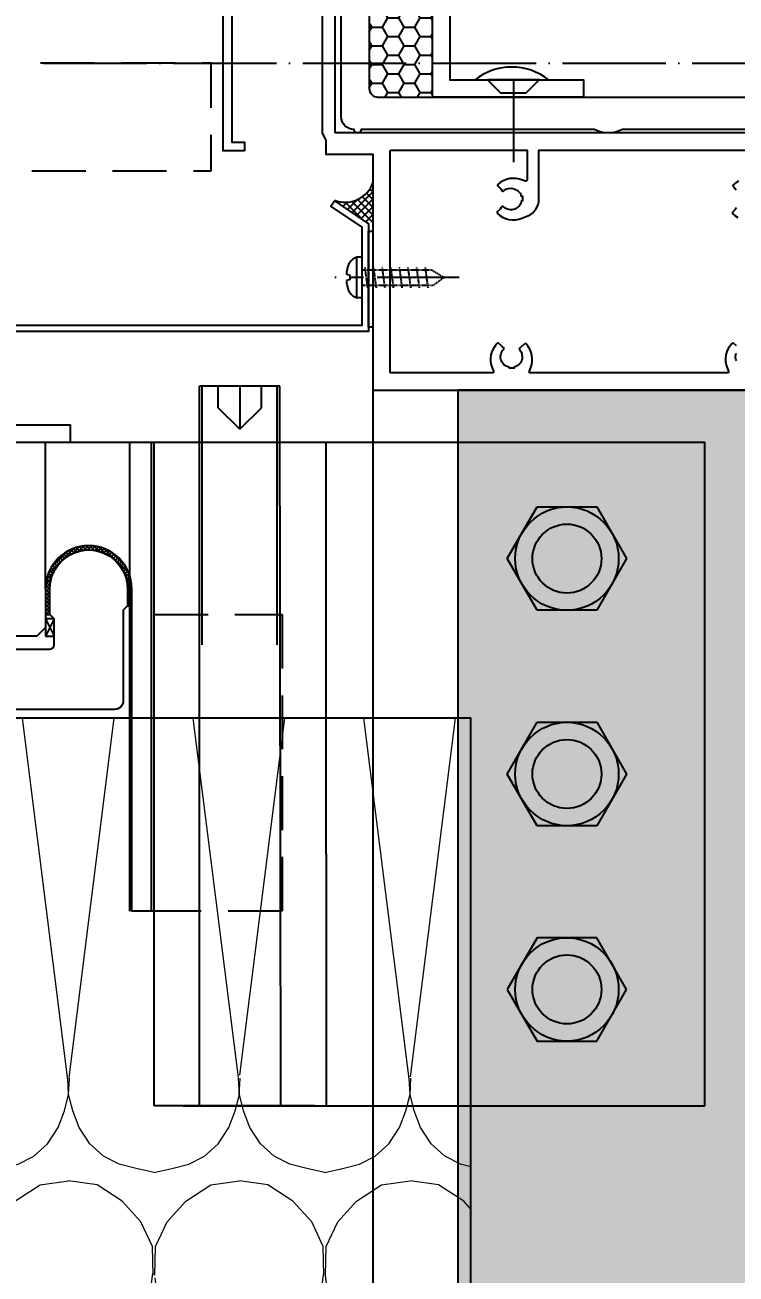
# Model space of a CAD drawing. Header units: millimetres. Extents: x -2069 to 10556, y -1036 to 8460.
# Drawn here: x 2783.1 to 2948.1, y 577.9 to 867.8 of the extents above; entities that cross this region are included whole.
import ezdxf

# ---------------------------------------------------------------- set-up
doc = ezdxf.new("R2010")
doc.units = ezdxf.units.MM
for name, pattern in [('ACAD_ISO04W100', [30, 24, -3, 0, -3]), ('CENTER2', [28.575000000000003, 19.05, -3.175, 3.175, -3.175]), ('HIDDEN', [0.375, 0.25, -0.125]), ('HIDDEN2', [0.1875, 0.125, -0.0625])]:
    doc.linetypes.add(name, pattern=pattern)
for name, color, linetype in [('Alum', 4, 'Continuous'), ('CASTFIX', 1, 'Continuous'), ('F-Alum', 4, 'Continuous'), ('F-Bolt', 32, 'Continuous'), ('F-center', 6, 'ACAD_ISO04W100'), ('F-gasket', 8, 'Continuous'), ('F-Insul', 8, 'Continuous'), ('F-steel', 3, 'Continuous'), ('F-text', 7, 'Continuous'), ('F_MISC', 8, 'Continuous'), ('HIDDEN', 1, 'HIDDEN'), ('INSUL', 173, 'Continuous'), ('POCHET', 8, 'Continuous'), ('TEXT', 7, 'Continuous')]:
    doc.layers.add(name, color=color, linetype=linetype)
doc.layers.add('Sealant', color=1, linetype='Continuous', lineweight=25)
doc.styles.add('Arial', font='arial.ttf')
doc.dimstyles.new('Arup4', dxfattribs={"dimscale": 5, "dimtxt": 1.2, "dimasz": 1, "dimexe": 1.5, "dimexo": 1.5, "dimgap": 1, "dimtad": 1, "dimdec": 0, "dimdsep": 46, "dimtxsty": 'Arial', "dimblk": 'OBLIQUE', "dimcen": 0, "dimclrd": 1, "dimclre": 1, "dimclrt": 7, "dimadec": 0, "dimazin": 0, "dimtfac": 1, "dimtdec": 0, "dimtix": 1, "dimtofl": 0, "dimtmove": 2, "dimatfit": 3, "dimfxl": 5, "dimtolj": 1, "dimtzin": 0, "dimlwd": -1, "dimlwe": -1, "dimarcsym": 0})

# ---------------------------------------------------------------- blocks, each defined once
blk = doc.blocks.new('*U15')
at = {"layer": 'INSUL', "lineweight": 0}
h = blk.add_hatch(dxfattribs=at)
h.set_pattern_fill('岩棉', color=256, scale=99.99999999999997, style=0, pattern_type=2)
h.set_pattern_definition([(171.78891, (53.30000799999998, 199.0476189999999), (-673.201724156126, 100.0000024861342), [3.334188999999999, -696.8453999999997]), (146.908661, (56.22287299999997, 197.1428569999999), (-158.4004043832079, 100.0000013838884), [3.488732999999999, -729.1451199999997]), (132.32733, (58.39144999999997, 194.7619049999999), (-178.2004572863524, 199.9999991336095), [3.220505999999998, -673.0857999999996]), (114.796992, (59.71145299999998, 191.9047619999999), (-39.60010136608865, 99.9999994110662), [3.147327999999999, -327.3221199999999]), (91.6202240999999, (59.80573899999997, 188.5714289999999), (-19.80005000361191, 599.9999997105074), [3.334666999999999, -696.9452999999996]), (82.82482490000001, (50.09428599999998, 111.4285709999999), (138.6003494418545, 1099.999997034129), [77.75173799999993, -16250.11299999999]), (97.17517500000001, (69.70576499999997, 111.4285709999999), (-138.600352482837, 1099.999996651516), [77.751738, -16250.113]), (88.37977579999999, (59.99431099999997, 188.5714289999999), (19.80004305400806, 599.9999999021456), [3.334666999999998, -696.9452999999995]), (65.203007, (60.08859699999997, 191.9047619999999), (39.60010129581892, 99.9999995587229), [3.147327999999997, -327.3221199999998]), (47.67266909999999, (61.40860099999998, 194.7619049999999), (178.2004567313951, 199.9999997012695), [3.220505999999999, -673.0857999999997]), (33.0913383, (63.57717799999998, 197.1428569999999), (158.4004028750618, 100.0000036376687), [3.488732999999999, -729.1451199999997]), (8.211089519999998, (66.50004199999995, 199.0476189999999), (673.2017245654224, 99.99999981557862), [3.334188999999999, -696.8453999999998]), (87.16616460000002, (49.99999999999999, 109.52381), (19.8000417858467, 300.000000301778), [1.907093999999998, -398.5826499999995]), (103.9013849999999, (50.47142999999998, 107.6190479999999), (-79.2002026466053, 299.999999628344), [1.962233999999999, -410.1069899999998]), (111.603615, (51.22571699999999, 105.7142859999999), (-19.80005052895801, 99.99999996627339), [2.048674999999998, -105.5067399999999]), (122.761347, (52.45143499999998, 103.8095239999999), (-59.40015357165493, 99.99999895630111), [2.265060999999998, -473.3977299999996]), (138.290552, (54.05429599999998, 102.3809519999999), (-118.8003028617563, 100.0000020556397), [2.147087, -448.7410799999999]), (152.003514, (55.84572899999998, 101.4285709999999), (-178.2004575064848, 99.99999862560192), [2.028856999999999, -424.03119]), (166.477202, (57.82573399999997, 100.9523809999999), (-396.0010138359245, 100.0000032088845), [2.036461999999999, -425.6205499999999]), (167.070755, (59.90002499999999, 100.4761899999999), (-415.8010658158153, 99.99999981188661), [2.128248, -444.8038799999998]), (12.92924439999999, (59.90002499999999, 100.4761899999999), (415.8010659680222, 99.99999935621643), [2.128248, -444.8038799999998]), (13.52279750000001, (61.97431599999996, 100.9523809999999), (396.0010147085891, 99.99999975312375), [2.036461999999998, -425.6205499999996]), (27.99648529999999, (63.95432099999999, 101.4285709999999), (198.0005052749503, 100.0000036439554), [2.028856999999999, -424.0311899999999]), (41.70944699999998, (65.74575499999995, 102.3809519999999), (118.8003019456717, 100.0000029682972), [2.147086999999998, -448.7410799999995]), (57.2386522, (67.34861599999996, 103.8095239999999), (198.0005044485323, 300.0000016678517), [2.265060999999998, -473.3977299999996]), (68.396384, (68.57433299999997, 105.7142859999999), (19.80005041478077, 100.0000003570638), [2.048674999999998, -105.5067399999999]), (76.098615, (69.32862099999996, 107.6190479999999), (19.80005075413857, 99.99999951570953), [1.962233999999998, -410.1069899999995]), (92.83383529999995, (69.80005099999995, 109.52381), (-19.80005025124201, 299.9999998913793), [1.907093999999999, -398.5826499999998])])
h.paths.add_polyline_path([(0, 0), (1373.896708839578, 0), (1373.896708839578, 99.99999999999997), (0, 99.99999999999997)])
at = {"layer": 'INSUL'}
blk.add_lwpolyline([(0, 0), (1373.896708839578, 0), (1373.896708839578, 99.99999999999997), (0, 99.99999999999997)], close=True, dxfattribs=at)
blk = doc.blocks.new('ding1')
at = {"layer": 'CASTFIX', "color": 9, "linetype": 'CENTER2'}
blk.add_line((1214.680535677697, -4175.415606518631), (1214.680535677697, -4204.300201433828), dxfattribs=at)
at = {"layer": 'CASTFIX', "color": 8, "linetype": 'HIDDEN2'}
for p, q in [((1212.880535677697, -4181.857616678883), (1214.680535677697, -4178.922834070187)), ((1214.680535677697, -4178.922834070187), (1216.480535677697, -4181.33858421964)), ((1217.080535677697, -4182.623013990795), (1212.280535677697, -4183.266124916723)), ((1212.880535677697, -4197.922834070187), (1212.880535677697, -4181.857616678883)), ((1216.480535677697, -4197.922834070187), (1216.480535677697, -4181.33858421964)), ((1217.080535677697, -4184.623013990795), (1212.280535677697, -4185.266124916723)), ((1217.080535677697, -4186.623013990795), (1212.280535677697, -4187.266124916723)), ((1217.080535677697, -4188.623013990795), (1212.280535677697, -4189.266124916723)), ((1217.080535677697, -4190.623013990795), (1212.280535677697, -4191.266124916723)), ((1217.080535677697, -4192.623013990795), (1212.280535677697, -4193.266124916723)), ((1217.080535677697, -4194.623013990795), (1212.280535677697, -4195.266124916723)), ((1217.080535677697, -4196.623013990795), (1212.280535677697, -4197.266124916723))]:
    blk.add_line(p, q, dxfattribs=at)
at = {"layer": 'CASTFIX'}
for p, q in [((1209.930535677697, -4197.922834070187), (1209.930535677697, -4199.172834070187)), ((1219.430535677697, -4197.922834070187), (1209.930535677697, -4197.922834070187)), ((1219.430535677697, -4197.922834070187), (1219.430535677697, -4199.172834070187)), ((1219.430535677697, -4199.172834070187), (1209.930535677697, -4199.172834070187)), ((1214.18056401238, -4200.722834070186), (1213.980558336815, -4201.472834070186)), ((1215.180564012408, -4200.722834070186), (1214.18056401238, -4200.722834070186)), ((1215.180564012408, -4200.722834070186), (1215.380558336844, -4201.472834070186)), ((1213.980558336815, -4201.472834070186), (1213.180535677697, -4201.472834070186)), ((1216.180535677697, -4201.472834070186), (1215.380558336844, -4201.472834070186))]:
    blk.add_line(p, q, dxfattribs=at)
for centre, radius, start, end in [((1213.340443233555, -4197.800682089081), 3.675631999908295, 201.9199292038799, 267.5065728459988), ((1216.020628121838, -4197.800682089082), 3.675631999908523, 272.4934271540012, 338.080070796125)]:
    blk.add_arc(centre, radius, start, end, dxfattribs=at)
blk = doc.blocks.new('*U18')
at = {"layer": 'INSUL', "lineweight": 0}
h = blk.add_hatch(dxfattribs=at)
h.set_pattern_fill('岩棉', color=256, scale=200, style=0, pattern_type=2)
h.set_pattern_definition([(171.78891, (106.600016, 398.0952379999998), (-1346.403448312252, 200.0000049722685), [6.668377999999999, -1393.6908]), (146.908661, (112.445746, 394.2857139999999), (-316.8008087664159, 200.0000027677768), [6.977466, -1458.29024]), (132.32733, (116.7829, 389.5238099999999), (-356.4009145727049, 399.9999982672191), [6.441011999999996, -1346.171599999999]), (114.796992, (119.422906, 383.8095239999998), (-79.20020273217732, 199.9999988221325), [6.294656, -654.6442399999999]), (91.62022409999989, (119.611478, 377.1428579999999), (-39.60010000722383, 1199.999999421015), [6.669333999999999, -1393.890599999999]), (82.82482490000001, (100.188572, 222.857142), (277.200698883709, 2199.999994068259), [155.5034759999999, -32500.22599999999]), (97.17517500000001, (139.41153, 222.857142), (-277.200704965674, 2199.999993303032), [155.503476, -32500.22600000001]), (88.37977579999999, (119.988622, 377.1428579999999), (39.60008610801613, 1199.999999804292), [6.669333999999998, -1393.890599999999]), (65.203007, (120.177194, 383.8095239999998), (79.20020259163786, 199.9999991174459), [6.294655999999996, -654.6442399999996]), (47.67266909999999, (122.817202, 389.5238099999999), (356.4009134627904, 399.9999994025392), [6.441011999999999, -1346.1716]), (33.0913383, (127.154356, 394.2857139999999), (316.8008057501236, 200.0000072753375), [6.977465999999999, -1458.29024]), (8.211089519999998, (133.0000839999999, 398.0952379999998), (1346.403449130845, 199.9999996311573), [6.668378, -1393.6908]), (87.16616460000002, (100, 219.04762), (39.6000835716934, 600.000000603556), [3.814187999999997, -797.1652999999993]), (103.9013849999999, (100.94286, 215.2380959999999), (-158.4004052932106, 599.999999256688), [3.924467999999998, -820.2139799999997]), (111.603615, (102.451434, 211.4285719999999), (-39.60010105791604, 199.9999999325468), [4.097349999999997, -211.0134799999998]), (122.761347, (104.90287, 207.6190479999999), (-118.8003071433099, 199.9999979126023), [4.530121999999998, -946.7954599999995]), (138.290552, (108.108592, 204.7619039999999), (-237.6006057235126, 200.0000041112795), [4.294174, -897.48216]), (152.003514, (111.691458, 202.857142), (-356.4009150129696, 199.9999972512039), [4.057713999999999, -848.0623800000002]), (166.477202, (115.651468, 201.9047619999999), (-792.0020276718492, 200.0000064177691), [4.072923999999999, -851.2411]), (167.070755, (119.80005, 200.9523799999999), (-831.6021316316308, 199.9999996237733), [4.256496, -889.6077599999999]), (12.92924439999999, (119.80005, 200.9523799999999), (831.6021319360445, 199.9999987124329), [4.256496, -889.6077599999999]), (13.52279750000001, (123.9486319999999, 201.9047619999999), (792.0020294171784, 199.9999995062475), [4.072923999999997, -851.2410999999994]), (27.99648529999999, (127.908642, 202.857142), (396.0010105499008, 200.0000072879108), [4.057713999999999, -848.0623800000001]), (41.70944699999998, (131.4915099999999, 204.7619039999999), (237.6006038913436, 200.0000059365944), [4.294173999999997, -897.4821599999992]), (57.2386522, (134.697232, 207.6190479999999), (396.0010088970647, 600.0000033357035), [4.530121999999997, -946.7954599999995]), (68.396384, (137.148666, 211.4285719999999), (39.60010082956155, 200.0000007141276), [4.097349999999998, -211.0134799999999]), (76.098615, (138.6572419999999, 215.2380959999999), (39.60010150827714, 199.9999990314191), [3.924467999999996, -820.2139799999993]), (92.83383529999995, (139.6001019999999, 219.04762), (-39.60010050248402, 599.9999997827587), [3.814187999999999, -797.1652999999998])])
h.paths.add_polyline_path([(0, 0), (112.7065252531479, 0), (112.7065252531479, 200), (0, 200)])
at = {"layer": 'INSUL'}
blk.add_lwpolyline([(0, 0), (112.7065252531479, 0), (112.7065252531479, 200), (0, 200)], close=True, dxfattribs=at)
blk = doc.blocks.new('A$C094F658A')
at = {"layer": 'F-gasket'}
h = blk.add_hatch(dxfattribs=at)
h.set_pattern_fill('HONEY', color=256, scale=20, style=0)
h.set_pattern_definition([(0, (-39612.66579823811, -7734.534338942816), (3.75, 2.165063509461096), [2.5, -5]), (120, (-39612.66579823811, -7734.534338942816), (-3.749999999999999, 2.165063509461097), [2.499999999999954, -4.999999999999908]), (59.99999999999999, (-39612.66579823811, -7734.534338942816), (8.326672684688674e-16, 4.330127018922194), [-5, 2.5])])
edge = h.paths.add_edge_path()
edge.add_line((-246.1718376682547, 2.105512692127377), (-246.1718562976966, 17.11251645133598))
edge.add_line((-246.1718562976966, 17.11251645133598), (-257.1749383480565, 17.11251645133598))
edge.add_line((-257.1749383480565, 17.11251645133598), (-260.8749383898612, 17.11251645133598))
edge.add_line((-260.8749383898612, 17.11251645133598), (-260.8749197604193, 2.105512619920773))
edge.add_line((-260.8749197604193, 2.105512619920773), (-260.8749197604193, -5.887647934810957))
edge.add_arc((-258.8749197604193, -5.887647934810957), 2, 180, 270)
edge.add_line((-258.8749197604193, -7.887647934810957), (-245.6718376682547, -7.887647934781853))
edge.add_arc((-245.6718376682693, -7.387647934796405), 0.4999999999854481, 180.0000000016675, 270.00000000166756, ccw=False)
edge.add_line((-246.1718376682547, -7.387647934810957), (-246.1718376682547, 2.105512692127377))
at = {"layer": 'F-Alum'}
for points in [[(-289.7807992888702, -20.34693403798155), (-294.7807992888702, -20.34693403798155), (-294.7807992888702, 70)], [(-292.7809992888797, 49.5), (-292.7809992888797, -18.34693403798155), (-289.7807992888702, -18.34693403798155), (-289.7807992888702, -20.34693403798155)], [(-175.6936191461573, -69.05557595740538), (-175.8312574324227, -68.7016489355592), (-175.8705826570804, -68.38704713837069), (-175.8705826570804, -68.03312011652451), (-175.8312574324227, -67.67919309467834), (-175.7329443708004, -67.32526607283216)], [(-175.2059614138561, -27.39356037466496), (-175.8351650082332, -27.74748739651113), (-176.4624959728826, -28.24935216821905), (-176.5016240786063, -28.44499269686639), (-176.3463929286809, -28.65196756343357), (-175.7171893342893, -29.35982160712592)], [(-175.6778641096462, -33.60694586925092), (-175.9531406821916, -33.9608728910971), (-176.5823442765686, -34.64906432246789), (-176.6216695012263, -34.76703999639722), (-176.6216695012263, -34.88501567035564), (-176.5430190518673, -34.96366611970006), (-175.9924659068347, -35.43556881544646), (-175.3632623124431, -35.82882106193574)]]:
    blk.add_lwpolyline(points, dxfattribs=at)
for points in [[(-131.4432630315132, -16.18613647368329), (-268.5664161340101, -16.18613647366874, -0.4142135623730949), (-268.7664161340217, -15.9861364736571), (-268.7664161340217, 37.0342118430417, -0.4142135623737194)], [(-271.7798716801044, 39.77371688492713), (-271.7798716801044, -16.13892287817725, 0.1164338214658382), (-271.7587571182958, -16.22836559727148), (-270.9580201675271, -17.82983949880872), (-270.9580201675271, -21.11724554907414), (-260, -21.11724554907414), (-260, -75.90734638672438), (-81.00106320224586, -75.90734638672438)], [(-136.9062073578898, -15.3861452445708), (-202.1071326057572, -15.3861452445708, -0.2424242424232402), (-208.7071326057339, -15.3861452445708), (-262.7749197585217, -15.38764792328584, -0.9999999999999999), (-264.3749197584984, -15.38764792331494, -0.414213562373095), (-267.3749197584984, -12.38764792331494), (-267.3749197584984, 30.11240147124045, 0.414213562373095)], [(-260.8749197584984, 32.11240147124045), (-260.8749197584984, -5.88764792328584, 0.4142135623731104), (-258.8749197584984, -7.88764792328584), (-258.8749197584984, -7.88764792328584), (-143.3062073578549, -7.886145244570798, 0.4142135623730098)], [(-175.6936191461573, -65.63428141291661), (-176.3818105775135, -65.00507781852502), (-176.4997862514574, -64.96575259388192), (-176.6177619254158, -64.96575259388192), (-176.6964123747457, -65.04440304322634), (-177.1683150704921, -65.5949561882735), (-177.5615673169959, -66.22415978266508), (-177.8761691141844, -66.93201382634288), (-178.1121204620868, -67.67919309467834), (-178.190770911373, -68.46569758767146), (-178.190770911373, -69.21287685600691), (-178.0727952374291, -69.99938134898548), (-177.8368438895413, -70.70723539267783), (-177.5132437502907, -71.49312144512078, -0.5338388893789205), (-177.7906471798342, -71.90734638670983), (-223.4409794256499, -71.90734638672438, -0.5174655677546278), (-223.7238765257207, -71.50750035140663), (-223.2471171949728, -70.15668224758701), (-223.0898162963713, -69.40950297925156), (-223.0898162963713, -68.62299848625844), (-223.1291415210144, -67.87581921792298), (-223.3257676442736, -67.12863994958752), (-223.6403694414621, -66.38146068125207), (-223.9942964633083, -65.75225708686048), (-224.4961612350162, -65.12492612222559), (-224.691801763649, -65.08579801648739), (-224.8987766302307, -65.24102916642732), (-225.6066306739231, -65.87023276081891), (-225.9605576957692, -66.14550933336432), (-226.0706683247845, -66.36573059138027), (-226.03920814507, -66.46011113055283), (-225.921232471097, -66.57808680452581), (-225.6262932862592, -66.99100166329299), (-225.4493297753215, -67.52189219609136), (-225.3706793260353, -68.22974623976916), (-225.4100045506784, -68.58367326161533), (-225.4886549999792, -68.89827505880385), (-225.8032567971677, -69.52747865319543), (-225.9998829204123, -69.80275522574084), (-226.5504360655032, -70.27465792153089), (-226.8650378627062, -70.43195882013242), (-227.2189648845379, -70.56468145331019), (-227.2189648845379, -70.8252110666217), (-228.3200711747195, -70.8252110666217), (-228.3200711747195, -70.63350059645018), (-229.0672504430549, -70.35330837083166), (-229.5391531388304, -70.05836918597925), (-229.8930801606912, -69.6454543271393), (-230.0897062839358, -69.33085252995079), (-230.2076819578942, -69.05557595740538), (-230.3453202441597, -68.7016489355592), (-230.3846454688173, -68.38704713837069), (-230.3846454688173, -68.03312011652451), (-230.3453202441597, -67.67919309467834), (-230.2470071825373, -67.32526607283216), (-229.9324053853488, -66.69606247844058), (-229.6492637678748, -66.36573059140937), (-229.6178035881458, -66.3028102319513), (-229.6178035881458, -66.22415978266508), (-229.6571288127889, -66.10618410872121), (-229.8537549360481, -65.90955798546202), (-230.2076819578942, -65.63428141291661), (-230.8958733892505, -65.00507781852502), (-231.0138490631944, -64.96575259388192), (-231.1318247371528, -64.96575259388192), (-231.2104751864827, -65.04440304322634), (-231.682377882229, -65.5949561882735), (-232.0756301287329, -66.22415978266508), (-232.3902319259214, -66.93201382634288), (-232.6261832738237, -67.67919309467834), (-232.7048337231099, -68.46569758767146), (-232.7048337231099, -69.21287685600691), (-232.586858049166, -69.99938134898548), (-232.3509067012783, -70.70723539267783), (-232.0273065620277, -71.49312144512078, -0.5338388893788903), (-232.3047099915711, -71.90734638670983), (-255.8000000000175, -71.90734638672438, -0.4142135623731991), (-256, -71.7073463867273), (-256, -20.38613647366583, -0.4142135623731366), (-255.8000000000029, -20.18613647366874), (-224.2516020324401, -20.18613647366874), (-224.2516020324401, -27.08234230782546, -0.5174655677543073), (-224.6514480677724, -27.3652394078963), (-226.0022661715775, -26.88848007714842), (-226.749445439913, -26.73117917856143), (-227.5359499329061, -26.73117917856143), (-228.2831292012415, -26.77050440320454), (-229.030308469577, -26.96713052646373), (-229.7774877379125, -27.2817323236377), (-230.4066913322895, -27.63565934548387), (-231.0340222969389, -28.13752411719179), (-231.0731504026626, -28.33316464583913), (-230.9179192527372, -28.54013951242086), (-230.2887156583456, -29.24799355611322), (-230.0134390858002, -29.60192057795939), (-229.7932178277697, -29.71203120697464), (-229.6988372886117, -29.68057102724561), (-229.5808616146387, -29.56259535328718), (-229.1679467558715, -29.26765616844932), (-228.6370562230732, -29.09069265751168), (-227.9292021793954, -29.01204220822547), (-227.5752751575492, -29.05136743286857), (-227.2606733603607, -29.13001788215479), (-226.6314697659691, -29.44461967935786), (-226.3561931934237, -29.6412458026025), (-225.8842904976336, -30.19179894769331), (-225.7269895990321, -30.50640074489638), (-225.5942669658398, -30.86032776672801), (-225.3337373525428, -30.86032776672801), (-225.3337373525428, -31.96143405690964), (-225.5254478226998, -31.96143405690964), (-225.8056400483329, -32.7086133252451), (-226.1005792331853, -33.18051602103515), (-226.5134940920252, -33.53444304288132), (-226.8280958892137, -33.73106916612596), (-227.1033724617591, -33.84904484008439), (-227.4572994836053, -33.98668312634982), (-227.7719012807938, -34.02600835100748), (-228.12582830264, -34.02600835100748), (-228.4797553244862, -33.98668312634982), (-228.8336823463324, -33.8883700647275), (-229.4628859407094, -33.57376826752443), (-229.7932178277551, -33.29062665006495), (-229.8561381872132, -33.25916647033591), (-229.9347886364994, -33.25916647033591), (-230.0527643104433, -33.29849169497902), (-230.2493904337025, -33.49511781823821), (-230.5246670062479, -33.84904484008439), (-231.1538706006249, -34.53723627144063), (-231.1931958252826, -34.65521194538451), (-231.1931958252826, -34.77318761934293), (-231.1145453759236, -34.85183806867281), (-230.563992230891, -35.3237407644192), (-229.9347886364994, -35.71699301092303), (-229.2269345928216, -36.03159480811155), (-228.4797553244862, -36.26754615601385), (-227.6932508314931, -36.34619660530007), (-226.9460715631576, -36.34619660530007), (-226.159567070179, -36.22822093135619), (-225.4517130264867, -35.99226958345389), (-224.6658269740292, -35.66866944421781, 0.2877505058483109), (-221.5120969905693, -32.17158029929851), (-221.5120969905693, -20.18613647366874), (-169.6800757083838, -20.18613647366874)]]:
    blk.add_lwpolyline(points, format="xyb", dxfattribs=at)
at = {"layer": 'F-Alum', "elevation": -1.357158461272619e-10}
blk.add_lwpolyline([(-242.1718562976966, 32.19041691612802), (-242.1718376682547, -3.887647934781853), (-211.1718376682547, -3.887647934810957), (-211.1718376682547, -7.887647934810957), (-245.6718376682547, -7.887647934781853, -0.4142135623729447), (-246.1718376682547, -7.387647934810957), (-246.1718562976966, 32.19041691612802)], format="xyb", dxfattribs=at)
at = {"layer": 'F-gasket', "ltscale": 250}
blk.add_lwpolyline([(-246.1718376682547, 2.105512692127377), (-246.1718562976966, 17.11251645133598), (-257.1749383480565, 17.11251645133598), (-260.8749383898612, 17.11251645133598), (-260.8749197604193, 2.105512619920773), (-260.8749197604193, -5.887647934810957, 0.4142135623730315), (-258.8749197604193, -7.887647934810957), (-245.6718376682547, -7.887647934781853, -0.4142135623730945), (-246.1718376682547, -7.387647934810957)], format="xyb", close=True, dxfattribs=at)
at = {"layer": 'POCHET', "linetype": 'CENTER2'}
blk.add_line((-227.4323008639913, -3.887647934781853), (-227.4323008640495, -24.88764793478185), dxfattribs=at)
at = {"layer": 'POCHET'}
blk.add_lwpolyline([(-233.4323008639913, -3.887647934781853), (-230.4323008639913, -6.887647934781853), (-224.4323008639913, -6.887647934781853), (-221.4323008639913, -3.887647934810957)], close=True, dxfattribs=at)
blk.add_arc((-227.7911575571343, -14.45784672076115), 13.57319233015869, 51.14677504395269, 128.8532249560473, dxfattribs=at)
blk = doc.blocks.new('_OBLIQUE')
at = {"color": 0, "linetype": 'ByBlock'}
blk.add_line((-0.5, -0.5), (0.5, 0.5), dxfattribs=at)
blk = doc.blocks.new('*D100')
at = {"color": 1, "linetype": 'Continuous', "transparency": 16777216}
for p, q in [((2773.874549828019, 477.1437816331409), (2773.874549828019, 967.9636456436956)), ((3123.874549497835, 488.7163640733006), (3123.874549497835, 967.9636456436956)), ((2773.874549828019, 952.9636456436956), (3123.874549497835, 952.9636456436956))]:
    blk.add_line(p, q, dxfattribs=at)
at = {"layer": 'Defpoints', "color": 0, "transparency": 16777216}
for p in [(3123.874549497835, 952.9636456436956), (3123.874549497835, 473.7163640733006), (2773.874549828019, 462.1437816331409)]:
    blk.add_point(p, dxfattribs=at)
at = {"color": 1, "transparency": 16777216, "xscale": 10, "yscale": 10, "zscale": 10, "rotation": 180}
blk.add_blockref('_OBLIQUE', (2773.874549828019, 952.9636456436956), dxfattribs=at)
at = {"color": 1, "transparency": 16777216, "xscale": 10, "yscale": 10, "zscale": 10}
blk.add_blockref('_OBLIQUE', (3123.874549497835, 952.9636456436956), dxfattribs=at)
at = {"color": 7, "transparency": 16777216, "insert": (2948.874549662927, 969.0946142657965), "char_height": 12, "attachment_point": 5, "style": 'Arial'}
blk.add_mtext('\\A1;350', dxfattribs=at)

msp = doc.modelspace()

# ---------------------------------------------------------------- hatches: boundary and pattern name
at = {"layer": 'F-Insul', "ltscale": 250}
h = msp.add_hatch(dxfattribs=at)
h.set_pattern_fill('ANSI37', color=256, scale=10, angle=-90.00000000000001, style=0)
h.set_pattern_definition([(44.99999999999999, (776.1041783413784, -21398.83867526611), (0.8838834764831843, -0.8838834764831843), []), (315, (776.1041783413784, -21398.83867526611), (-0.8838834764831843, -0.8838834764831843), [])])
edge = h.paths.add_edge_path()
edge.add_line((2862.437291147991, 822.1040515797822), (2854.920114623576, 827.1335733063343))
edge.add_arc((2857.494639339155, 834.0915841102569), 7.419035776873867, 249.6950865131287, 314.229459687127)
edge.add_line((2862.669666247933, 828.7754587964619), (2862.437291147991, 822.1040515797677))
edge = h.paths.add_edge_path()
edge.add_line((2863.874591470263, 822.1110437506604), (2862.437291147991, 822.1040515797677))
edge.add_line((2862.437291147991, 822.1040515797677), (2862.669666247933, 828.7754587964619))
edge.add_arc((2857.783018844308, 832.7304588207217), 6.286600674392655, 321.0150795681439, 345.6910612625456)
edge.add_line((2863.874591470256, 831.1767242931846), (2863.874591470263, 822.111043750675))
at = {"layer": 'TEXT', "ltscale": 250}
h = msp.add_hatch(dxfattribs=at)
h.set_pattern_fill('ANSI37', color=256, scale=5, angle=-1.272221872585407e-14)
h.set_pattern_definition([(44.99999999999999, (-37130.57309129759, -6797.715149839319), (-0.4419417382415921, 0.4419417382415923), []), (135, (-37130.57309129759, -6797.715149839319), (-0.4419417382415923, -0.4419417382415921), [])])
edge = h.paths.add_edge_path()
edge.add_line((2787.925332038754, 736.924701400686), (2787.925332038754, 730.924701400686))
edge.add_line((2787.925332038754, 730.924701400686), (2788.925332038754, 730.924701400686))
edge.add_line((2788.925332038754, 730.924701400686), (2788.925332038754, 736.924701400686))
edge.add_arc((2797.925332038754, 736.9247014007005), 9, 9.271161616197787e-11, 180.0000000000926, ccw=False)
edge.add_line((2806.925332038754, 736.9247014007151), (2806.925332038754, 732.924701400686))
edge.add_line((2806.925332038754, 732.924701400686), (2807.925332038754, 732.924701400686))
edge.add_line((2807.925332038754, 732.924701400686), (2807.925332038754, 736.924701400686))
edge.add_arc((2797.925332038754, 736.924701400686), 10, 0, 180)

# ---------------------------------------------------------------- linework, layer by layer
at = {"layer": 'Alum', "ltscale": 250}
for p, q in [((2940.864030163491, 616.924711536939), (2940.864030163491, 770.924711536939)), ((2852.987652982181, 675.4247115330973), (2852.987652982181, 616.924711536939)), ((2850.367629390665, 616.924711536939), (2813.105796735956, 616.924711536939)), ((2819.847657237875, 616.924711536939), (2940.864030163491, 616.924711536939))]:
    msp.add_line(p, q, dxfattribs=at)
at = {"layer": 'F-Alum'}
msp.add_line((2863.874549497839, 783.0173602510504), (2863.874549497839, 454.8544819309054), dxfattribs=at)
at = {"layer": 'F-Alum', "ltscale": 250}
for p, q in [((2787.925332038754, 736.924711536939), (2787.925332038754, 770.9406074356257)), ((2807.405796736002, 770.924711536939), (2807.405796736002, 662.0719244254024)), ((2812.405796736002, 770.924711536939), (2812.405796736002, 662.0719244254024)), ((2813.105796735956, 616.924711536939), (2813.105796735956, 770.924711536939)), ((2819.847657237875, 770.924711536939), (2940.864030163491, 770.924711536939)), ((2852.987652982181, 675.4247115330973), (2852.987652982181, 770.924711536939))]:
    msp.add_line(p, q, dxfattribs=at)
at = {"layer": 'F-Alum', "ltscale": 250, "elevation": -1.824397448659496e-10}
msp.add_lwpolyline([(2738.689855715889, 728.9247014007151), (2738.689855715889, 724.9247014007151), (2768.689855715889, 724.9247014007151), (2768.689855715889, 770.924711536939), (2793.689855715889, 770.924711536939), (2793.689855715889, 774.924711536939), (2764.689855715889, 774.924711536939), (2764.689855715889, 728.9247014007151)], close=True, dxfattribs=at)
for points in [[(2815.625332038766, 662.0719244254024), (2807.925332038754, 662.0719244254024), (2807.925332038754, 736.924711536939, 0.9999999999999999), (2787.925332038754, 736.924711536939), (2787.925332038754, 727.924711536939), (2785.925332038754, 725.924711536939), (2777.925332038754, 725.924711536939), (2774.425332038754, 730.924711536939), (2774.425332038754, 767.924711536939), (2774.425332038754, 770.924711536939), (2852.887164693358, 770.924711536939)], [(2703.237403983756, 722.9247014007442), (2788.925332038754, 722.924701400686, 0.414213562373095), (2789.925332038754, 723.924701400686), (2789.925332038754, 729.924701400686), (2788.925332038754, 730.924701400686), (2788.925332038754, 736.924701400686, -0.9999999999999999), (2806.925332038754, 736.924701400686), (2806.925332038754, 732.924701400686), (2805.925332038754, 731.924701400686), (2805.925332038754, 710.924701400686, -0.414213562373095), (2803.925332038754, 708.924701400686), (2561.486179733107, 708.9247014007442, -0.414213562373095)]]:
    msp.add_lwpolyline(points, format="xyb", dxfattribs=at)
at = {"layer": 'F-Bolt', "color": 1, "ltscale": 50}
for p, q in [((2823.661659604786, 784.0214702140393), (2842.279139646187, 784.0214702140393)), ((2823.66174870366, 616.924711536939), (2823.66174870366, 783.9474452580353)), ((2824.279228745061, 723.924711536939), (2824.279228745061, 783.9474452580353)), ((2827.979228745073, 778.9474452580353), (2827.979228745131, 783.9474452580353)), ((2832.979228745073, 783.9474452580353), (2832.979228745073, 773.9474452580353)), ((2837.979228745073, 778.9474452580353), (2837.979228745073, 783.9474452580353)), ((2841.679228745084, 723.924711536939), (2841.679228745084, 783.9474452580353)), ((2842.480262817324, 616.924711536939), (2842.279228745061, 783.9474452580353)), ((2832.979228745073, 773.9474452580353), (2827.979228745073, 778.9474452580353)), ((2832.979228745131, 773.9474452580353), (2837.979228745073, 778.9474452580353))]:
    msp.add_line(p, q, dxfattribs=at)
at = {"layer": 'F-center'}
msp.add_line((2787.413220878709, 858.9247066377602), (3226.35485474185, 858.9247066377602), dxfattribs=at)
at = {"layer": 'F-gasket'}
msp.add_lwpolyline([(2862.874549497839, 819.9608280676212), (2863.874549497839, 819.9608280676212), (2863.874549497839, 797.6547178025385), (2862.874549497839, 797.6547178025385)], close=True, dxfattribs=at)
at = {"layer": 'F-Insul', "ltscale": 250}
msp.add_arc((2857.447699849978, 833.4730989499976), 6.824827650810415, 248.2627025521272, 340.3378253425325, dxfattribs=at)
at = {"layer": 'F-steel', "ltscale": 250}
msp.add_lwpolyline([(2854.920109827977, 826.9549119054018), (2862.874556142535, 821.6328258227031), (2862.874539128785, 796.6191093269908), (2548.01071482075, 796.6197241198561), (2548.01071482075, 710.881669493031), (2515.822498768317, 710.881669493031), (2511.04508707787, 715.9087847945511), (2512.132407773661, 716.9420968018849), (2516.466312494758, 712.381669493031), (2546.51071482075, 712.381669493031), (2546.51071482075, 798.1197265988476), (2861.374541607769, 798.1191118059678), (2861.374554818471, 820.831654276396), (2854.085985873589, 825.708221395008)], close=True, dxfattribs=at)
at = {"layer": 'HIDDEN', "ltscale": 50, "flags": 128}
msp.add_lwpolyline([(1047.223781934128, 858.9247066375274), (1047.223781934128, 833.9247066375274), (2826.351189646684, 833.9247066377311), (2826.351189646684, 858.9247066377602)], close=True, dxfattribs=at)
at = {"layer": 'HIDDEN', "ltscale": 50, "elevation": -1.824397448659496e-10}
msp.add_lwpolyline([(2813.105796735956, 730.924711536939), (2842.795448028515, 730.924711536939), (2842.795448028515, 662.0719244254024), (2813.105796735956, 662.0719244254024)], dxfattribs=at)
at = {"layer": 'POCHET', "ltscale": 250}
for p, q in [((2895.01854949781, 743.9247147369633), (2901.946549497825, 755.9243595369362)), ((2901.946549497825, 755.9243595369362), (2915.802549497854, 755.9243595369362)), ((2915.802549497854, 755.9243595369362), (2922.730549497868, 743.924711536939)), ((2901.946546297859, 731.925066736937), (2895.01854949781, 743.9247147369633)), ((2922.730549497868, 743.924711536939), (2915.802549497854, 731.9250635369708)), ((2915.802549497854, 731.9250635369708), (2901.946546297859, 731.925066736937)), ((2895.01854949781, 693.9247147369633), (2901.946549497825, 705.9243595369362)), ((2901.946549497825, 705.9243595369362), (2915.802549497854, 705.9243595369362)), ((2915.802549497854, 705.9243595369362), (2922.730549497868, 693.924711536939)), ((2901.946546297859, 681.925066736937), (2895.01854949781, 693.9247147369633)), ((2922.730549497868, 693.924711536939), (2915.802549497854, 681.9250635369708)), ((2915.802549497854, 681.9250635369708), (2901.946546297859, 681.925066736937)), ((2901.946546297859, 655.92435633697), (2895.01854949781, 643.9247083369437)), ((2915.802549497854, 655.9243595369362), (2901.946546297859, 655.92435633697)), ((2922.730549497868, 643.924711536939), (2915.802549497854, 655.9243595369362)), ((2895.01854949781, 643.9247083369437), (2901.946549497825, 631.9250635369708)), ((2915.802549497854, 631.9250635369708), (2922.730549497868, 643.924711536939)), ((2901.946549497825, 631.9250635369708), (2915.802549497854, 631.9250635369708))]:
    msp.add_line(p, q, dxfattribs=at)
for centre, radius in [((2908.874549497839, 743.924711536939), 11.999648), ((2908.874549497839, 743.924711536939), 7.999999999999999), ((2908.874549497839, 693.924711536939), 11.999648), ((2908.874549497839, 693.924711536939), 7.999999999999999), ((2908.874549497839, 643.924711536939), 11.999648), ((2908.874549497839, 643.924711536939), 7.999999999999999)]:
    msp.add_circle(centre, radius, dxfattribs=at)
at = {"layer": 'TEXT', "ltscale": 250}
for p, q in [((2789.925332038754, 729.924711536939), (2787.925332038754, 725.924711536939)), ((2787.925332038754, 729.924711536939), (2789.925332038754, 725.924711536939))]:
    msp.add_line(p, q, dxfattribs=at)
at = {"layer": 'TEXT', "ltscale": 250, "elevation": -1.824397448659496e-10}
msp.add_lwpolyline([(2787.925332038754, 736.924701400686), (2787.925332038754, 730.924701400686), (2788.925332038754, 730.924701400686), (2788.925332038754, 736.924701400686, -1), (2806.925332038754, 736.9247014007151), (2806.925332038754, 732.924701400686), (2807.925332038754, 732.924701400686), (2807.925332038754, 736.924701400686, 1)], format="xyb", close=True, dxfattribs=at)
msp.add_lwpolyline([(2787.925332038754, 725.924711536939), (2789.925332038754, 725.924711536939), (2789.925332038754, 729.924711536939), (2787.925332038754, 729.924711536939)], close=True, dxfattribs=at)

# ---------------------------------------------------------------- block references
at = {"layer": 'F-text'}
msp.add_blockref('A$C094F658A', (3123.874549497839, 858.9247066377602), dxfattribs=at)
at = {"layer": 'F_MISC', "ltscale": 18000, "extrusion": (4.369445041063076e-07, -5.085390997736951e-15, -0.9999999999999046), "xscale": -1, "rotation": 270.000000666832}
msp.add_blockref('*U15', (-2983.581061273176, -590.8793485888438, 0.001303659350283955), dxfattribs=at)
at = {"layer": 'F_MISC', "ltscale": 18000, "extrusion": (-5.085391078002354e-15, -4.369445041063076e-07, -0.9999999999999046), "xscale": -1, "rotation": 6.668320295943886e-07}
msp.add_blockref('*U18', (-2773.87454940291, 506.8815197560012, -0.0002214791083967094), dxfattribs=at)
at = {"layer": 'Sealant', "color": 8, "rotation": 270}
msp.add_blockref('ding1', (7059.297384873596, 2023.859284745794), dxfattribs=at)

# ---------------------------------------------------------------- dimensions: what is measured, and where the dimension line sits
dim = msp.add_linear_dim(base=(3123.874549497835, 952.9636456436956), p1=(2773.874549828019, 462.1437816331409), p2=(3123.874549497835, 473.7163640733006), dimstyle='Arup4', override={"dimscale": 10, "dimarcsym": 1})
dim.commit()
dim.dimension.update_dxf_attribs({"geometry": '*D100', "text_midpoint": (2948.874549662927, 969.0946142657965)})

doc.saveas('drawing.dxf')
